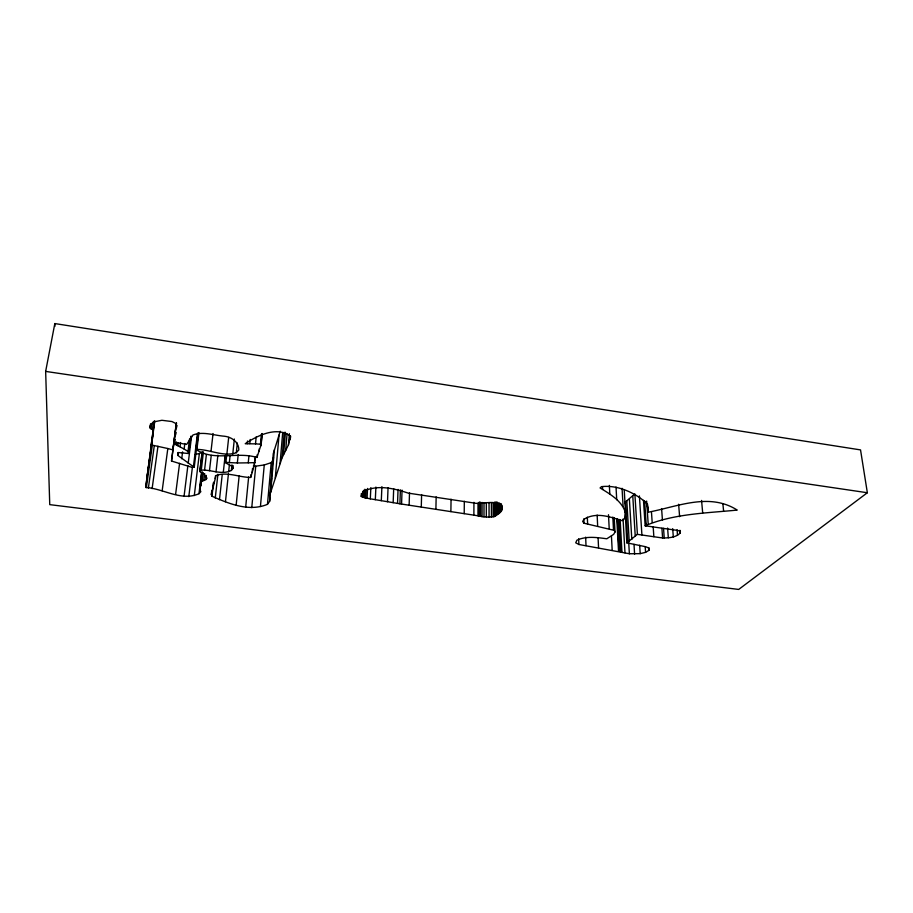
<?xml version="1.0" encoding="UTF-8"?>
<svg xmlns="http://www.w3.org/2000/svg" width="913" height="913" viewBox="0 0 913 913"><rect width="100%" height="100%" fill="white"/><g stroke="black" fill="none" stroke-linecap="round" stroke-linejoin="round"><path stroke-width="1.37" d="M496.113 502.435L496.17 515.263L494.481 516.53L489.06 517.157L482.064 516.655L482.075 502.435M483.993 516.884L483.993 502.664M154.24 421.783L145.703 487.439C163.507 488.558 181.504 501.659 198.988 493.705L200.826 491.673L199.81 489.425L201.522 481.425L205.836 479.599L207 478.229L204.124 474.258L199.821 471.542L202.309 452.049M482.064 516.655L478.092 515.822L478.127 503.006M478.56 515.959L478.583 503.154M479.359 516.165L479.393 501.933M480.523 516.404L480.546 502.184M478.092 515.822L473.881 515.149L473.938 502.333M464.215 513.665L464.318 501.248M450.885 511.622L451.056 499.183M435.9 509.317L436.152 496.843M421.281 507.08L421.612 494.572M409.127 505.209L409.515 492.678M473.881 515.149L401.572 504.056L402.051 490.11M397.543 503.394L398.045 489.448M401.572 504.056L399.917 503.793L400.396 489.847M399.917 503.793L393.161 502.664L393.686 488.706M153.076 430.012L149.983 427.889L150.28 425.39L153.35 421.954L161.898 420.288L171.975 421.555L175.661 423.415L176.118 424.545L171.507 461.031L191.65 467.239L194.229 467.285L177.795 455.404L178.115 452.528L188.318 453.487L191 437.007M387.5 501.716L388.059 487.736M381.303 500.678L381.908 486.686M393.161 502.664L375.323 499.673L375.894 487.063M375.323 499.673L370.324 498.829L370.849 487.61M370.324 498.829L364.447 497.665L364.858 489.242M365.634 497.984L366.045 489.562M367.06 498.27L367.54 488.444M626.843 542.847L637.4 534.345L662.61 537.997C668.681 537.917 675.666 537.723 680.162 533.078L680.368 531.24L677.435 530.396L645.16 525.774C673.657 513.688 706.616 513.129 737.225 510.082C709.116 492.13 677.047 506.898 648.025 512.227L648.047 508.221L646.05 502.664C634.33 492.301 617.256 484.803 601.496 486.64L600.081 487.941C610.181 494.173 622.267 501.02 625.588 513.186L624.732 518.436L622.187 520.718C609.998 516.861 596.372 511.725 583.932 519.257L582.665 521.483L584.023 523.229L614.335 530.396L614.997 532.039L613.65 534.356L606.803 538.773C596.908 537.472 586.26 535.851 576.902 540.211L575.726 542.801L578.888 544.49L629.377 553.757L640.196 553.655L645.582 552.354L648.972 550.356L648.892 548.142L645.856 546.761L626.843 542.847L624.949 508.164M364.447 497.665L361.206 496.364L361.343 493.545M361.753 496.638L361.89 493.819M362.484 496.957L362.769 491.342M363.385 497.323L363.739 490.292M211.816 490.315L211.337 494.526L211.964 496.238C229.117 503.759 248.952 512.056 267.475 504.33L269.643 501.283L273.249 453.727L280.223 431.221M269.495 495.85L282.06 457.835L288.44 444.871L289.364 433.698M288.44 444.871L290.437 435.615M283.589 454.412L285.461 432.306M285.666 450.531L287.07 433.88M280.051 463.633L282.71 432.579M282.06 457.835L284.228 432.271M275.269 478.035L279.036 435.01M267.475 504.33L271.207 462.651L273.364 459.444M269.643 501.283L270.02 497.106M270.396 492.917L270.727 488.158M271.264 483.16L271.606 478.355M272.097 472.751L272.473 468.552M272.976 462.948L273.466 457.356M270.647 492.039L274.402 449.732M260.422 506.521L264.268 464.957L271.207 462.651M262.111 434.531L261.186 444.311L260.467 444.186L261.392 434.405M260.639 446.126L261.301 439.164M261.563 436.38L261.837 433.595M260.958 445.088L262.122 433.538M211.337 494.526L216.016 475.468C227.691 471.542 239.046 477.385 250.687 477.442L254.248 465.436L254.932 458.394M254.248 465.436L255.446 456.979M251.76 507.662L255.743 466.166L264.268 464.957M197.973 432.785L195.941 449.424C214.019 461.807 237.003 451.25 256.964 457.47L257.226 454.72M259.052 451.456L259.326 448.682M250.687 477.442L250.961 474.669M252.136 472.535L252.547 468.346M290.094 439.826L290.676 436.425C277.381 425.778 257.592 435.41 245.232 443.695L255.503 443.878L256.188 436.893M249.774 443.65L250.185 439.461M225.477 455.29L224.701 462.355L237.334 462.982L248.245 462.823L248.952 455.758M245.654 507.4L248.656 476.963M247.229 443.786L247.503 440.99M236.17 504.946L239.16 475.81M195.941 449.424C209.191 449.025 223.411 457.276 236.319 452.7L237.334 443.022M237.334 462.982L238.213 454.526M232.735 454.218L234.356 439.039M200.141 470.229C210.469 469.042 221.505 475.479 231.366 470.446L231.948 464.854M231.366 470.446L232.883 468.483L233.18 465.676M229.334 462.743L230.087 455.69M225.454 501.739L228.433 473.893M228.638 471.838L229.391 464.854M219.474 499.708L222.224 474.589M223.297 472.306L225.134 455.553M225.888 462.446L226.652 455.393M226.892 453.966L228.695 437.395M215.263 497.996L217.91 474.224M211.964 496.238L213.551 482.224M213.049 487.394L213.528 483.148M215.171 478.515L215.491 475.741M216.016 471.93L217.899 455.176M209.476 470.743L211.245 455.359M205.836 479.599L206.315 475.445M210.983 451.524L213.06 433.527M198.988 493.705L201.476 472.626M199.81 489.425L201.807 472.478M200.221 487.519L202.058 471.953M200.986 484.038L202.275 473.037M200.894 485.83L202.503 472.261M202.241 481.06L203.222 472.774M204.58 469.99L206.384 454.606M203.884 480.58L204.683 473.676M194.298 495.576L199.365 453.51L201.67 452.528M199.821 471.542L202.15 451.992M201.271 470.069L203.428 451.878M194.229 467.285L196.797 446.24M197.14 443.433L197.653 439.233M197.995 436.425L198.326 433.618M196.946 449.196L198.966 432.557M188.797 496.649L192.403 467.251M193.488 466.144L197.425 433.835M189.105 452.209L188.01 451.456L189.562 439.005M188.318 453.487L188.831 449.344M189.527 443.832L189.87 441.07M188.763 452.768L190.828 436.197M184.038 496.444L187.873 465.641M188.215 463.188L191.547 436.414M188.01 451.456L184.129 449.036L184.825 443.49M175.627 494.195L179.587 463.302M181.71 458.748L182.589 451.889M145.703 487.439L154.685 421.738M184.129 449.036L176.974 445.304L177.327 442.52M177.852 445.692L178.218 442.908M177.795 455.404L178.149 452.654M180.021 446.674L180.557 442.508M172.968 449.47L176.426 423.141M171.507 461.031L176.517 422.902M176.974 445.304L174.303 443.33L174.851 439.153M175.41 434.965L175.775 432.169M176.323 427.992L176.688 425.196M174.303 443.33L174.885 439.507M175.433 435.318L175.798 432.522M176.357 428.334L176.723 425.538M176.095 444.791L176.46 441.995M162.16 490.795L167.821 448.523L151.684 445.019M496.17 515.263L501.499 510.938L502.173 505.688M152.117 488.638L157.972 446.263M146.354 487.668L152.311 445.247M148.363 488.124L154.286 445.727M150.999 429.03L151.786 423.541M152.46 429.635L153.624 421.407M150.713 448.409L154.628 420.676M147.21 475.662L153.281 432.625M149.983 427.889L150.577 423.758M45.65 371.408L54.826 323.567L860.537 449.904L867.35 492.746L738.697 589.433L49.747 504.638L45.65 371.408L867.35 492.746M261.186 444.311L256.964 457.47M236.319 452.7L238.829 449.926C238.932 442.143 231.719 437.065 224.575 436.243C214.201 435.501 203.051 431.084 192.963 434.999L186.651 444.403L174.52 442.303M624.629 502.641L634.877 493.899L637.4 534.345M195.302 454.366L199.365 453.51M248.245 462.823L254.898 462.629M253.346 466.064L255.743 466.166M255.503 443.878L260.467 444.186M167.821 448.523L173.105 449.938M224.701 462.355L232.381 466.566L232.883 468.483M361.206 496.364L362.975 491.559C377.195 484.369 393.88 488.307 408.225 493.123L473.676 502.96C482.372 505.163 498.293 497.756 502.196 508.461M722.902 503.987L723.587 510.949M701.561 500.438L702.69 512.935M678.621 504.261L679.626 516.69M679.934 530.282L680.162 533.078M677.069 529.745L677.503 535.326M672.687 528.638L673.326 536.981M667.597 528.045L668.327 537.768M663.523 528.319L664.242 538.031M661.594 508.564L662.427 519.942M661.902 528.273L662.61 537.997M653.183 526.961L653.856 536.707M651.483 512.296L652.167 522.225M647.465 503.896L648.025 512.227M647.408 504.775L647.876 511.714M646.655 501.077L648.173 523.72M648.789 547.526L648.972 550.356M644.624 500.929L646.21 524.941M644.818 510.561L645 513.38M645.662 523.252L645.845 526.071M643.482 500.37L645.16 525.774M645.206 546.716L645.582 552.354M639.397 495.896L641.907 534.927M639.671 545.209L640.196 553.655M632.777 496.056L635.254 536.388M634.01 544.365L634.603 554.202M629.399 499.285L631.807 539.457M626.832 501.169L629.205 541.238M628.715 542.505L629.377 553.757M625.416 502.036L627.745 542.06M624.218 489.642L625.588 513.186M622.05 488.272L623.1 506.43M623.065 519.029L624.983 552.833M620.144 519.702L621.958 552.125M619.06 519.417L620.863 551.851M618.523 520.638L620.235 551.68M616.024 487.028L616.72 499.708M617.348 518.904L619.128 551.361M616.766 518.732L618.523 551.201M614.255 518.048L614.997 532.039M613.673 517.785L614.335 530.396M612.828 517.055L613.49 529.677M609.359 485.396L609.804 493.91M611.436 535.885L612.167 550.025M608.492 514.704L609.211 528.753M602.512 486.732L602.648 489.482M597.148 515.046L597.673 526.322M598.083 537.689L598.551 547.617M587.333 517.203L587.63 524.267M585.655 537.152L586.009 545.677M583.852 518.983L584.023 523.229M578.671 538.796L578.888 544.49M54.826 323.567L54.871 326.409M502.002 506.943L502.024 509.716M501.454 504.01L501.499 510.938M500.678 503.714L500.735 512.01M499.776 503.268L499.833 512.946M498.818 502.664L498.886 513.711M497.905 503.291L497.962 514.327M497.083 501.956L497.151 514.795M496.467 502.276L496.535 515.103M495.976 502.652L496.033 515.48M495.736 502.96L495.793 515.777M495.245 501.91L495.303 516.142M494.412 502.298L494.481 516.53M493.168 502.641L493.214 516.861M491.399 502.869L491.445 517.089M489.037 502.949L489.06 517.157M486.321 502.846L486.332 517.066"/></g></svg>
